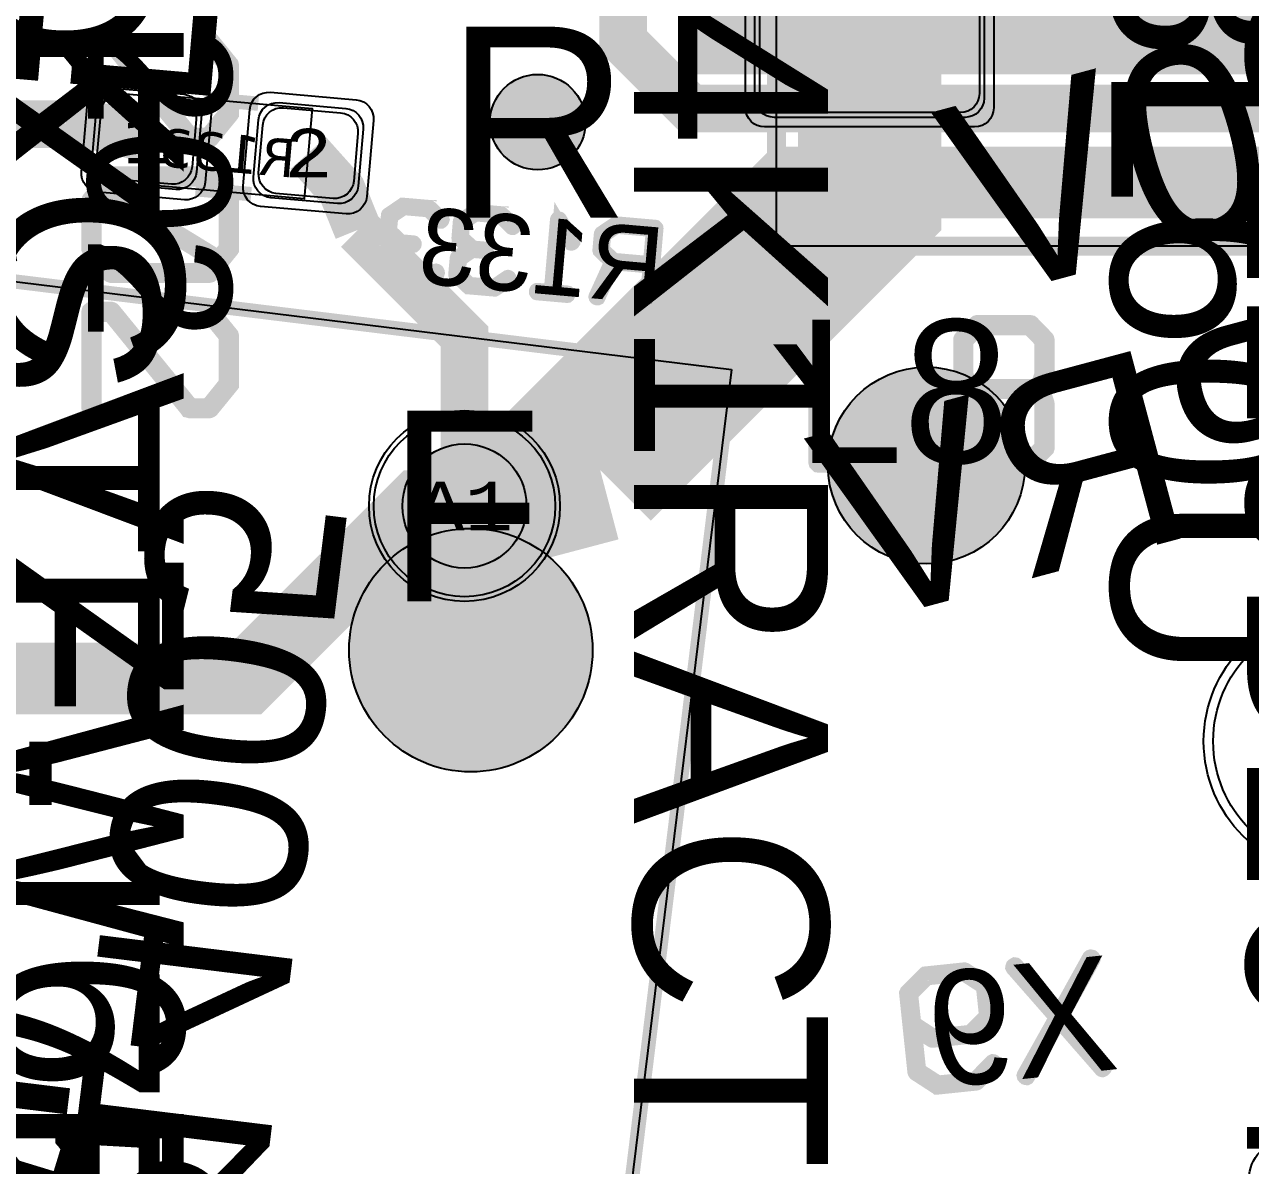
# Model space of a CAD drawing. Extents: x -98 to 119, y -207 to 98.
# Drawn here: x -8.38 to 4.46, y -69.68 to -57.73 of the extents above; entities that cross this region are included whole.
import ezdxf
from ezdxf.enums import TextEntityAlignment as Align

# ---------------------------------------------------------------- set-up
doc = ezdxf.new("R2010")
doc.units = 0
doc.header["$MEASUREMENT"] = 0
for name, color, linetype in [('ASSEMBLY_OUTLINES_BTM', 191, 'CONTINUOUS'), ('ASSEMBLY_OUTLINES_TOP', 102, 'CONTINUOUS'), ('ASSEMBLY_PART_NUMBERS_BTM', 191, 'CONTINUOUS'), ('ASSEMBLY_PART_NUMBERS_TOP', 102, 'CONTINUOUS'), ('ASSEMBLY_REF_DES_BTM', 191, 'CONTINUOUS'), ('BOARD_OUTLINE', 10, 'CONTINUOUS'), ('DRILL_DRAWING', 21, 'CONTINUOUS'), ('GENERATED_SILKSCREEN_BTM', 255, 'CONTINUOUS'), ('GENERATED_SILKSCREEN_TOP', 140, 'CONTINUOUS'), ('MANUFACTURING_OUTLINES', 10, 'CONTINUOUS'), ('MOUNTING_HOLES_LAYER_BOT17', 42, 'CONTINUOUS'), ('MOUNTING_HOLES_LAYER_TOP', 42, 'CONTINUOUS'), ('PART_HOLES_LAYER_BOTTOM', 30, 'CONTINUOUS'), ('PART_HOLES_LAYER_TOP', 30, 'CONTINUOUS'), ('PART_PADS_LAYER_BOTTOM', 230, 'CONTINUOUS'), ('PART_PADS_LAYER_TOP', 150, 'CONTINUOUS'), ('PART_PADS_SMD_BTM', 230, 'CONTINUOUS'), ('PART_PADS_SMD_TOP', 150, 'CONTINUOUS'), ('PIN_NUMBERS_BTM', 8, 'CONTINUOUS'), ('PIN_NUMBERS_TOP', 8, 'CONTINUOUS'), ('PLACEMENT_OUTLINES_BTM', 222, 'CONTINUOUS'), ('PLACEMENT_OUTLINES_TOP', 130, 'CONTINUOUS'), ('PLANE_DATA_LAYER_BOTTOM', 230, 'CONTINUOUS'), ('PLANE_SHAPES_LAYER_BOTTOM', 230, 'CONTINUOUS'), ('PLANE_SHAPES_LAYER_TOP', 150, 'CONTINUOUS'), ('ROUTE_BORDER', 151, 'CONTINUOUS'), ('SILKSCREEN_OUTLINES_BTM', 211, 'CONTINUOUS'), ('SILKSCREEN_OUTLINES_TOP', 150, 'CONTINUOUS'), ('SILKSCREEN_REF_DES_BTM', 211, 'CONTINUOUS'), ('SILKSCREEN_REF_DES_TOP', 150, 'CONTINUOUS'), ('SOLDERMASK_PADS_BTM', 12, 'CONTINUOUS'), ('SOLDERMASK_PADS_TOP', 180, 'CONTINUOUS'), ('SOLDERPASTE_PADS_BTM', 12, 'CONTINUOUS'), ('SOLDERPASTE_PADS_TOP', 180, 'CONTINUOUS'), ('TRACES_LAYER_BOTTOM', 230, 'CONTINUOUS'), ('TRACES_LAYER_TOP', 150, 'CONTINUOUS')]:
    doc.layers.add(name, color=color, linetype=linetype)
doc.styles.add('COURIER_NEW', font='COUR.TTF')
doc.styles.add('VERDANA', font='verdana.TTF')
doc.styles.add('VERIBEST_GERBER_0', font='txt')

msp = doc.modelspace()

# ---------------------------------------------------------------- hatches: boundary and pattern name
at = {"layer": 'ASSEMBLY_OUTLINES_BTM'}
h = msp.add_hatch(color=256, dxfattribs=at)
edge = h.paths.add_edge_path()
edge.add_arc((-3.700622, -64.279494), 1.274755, 0, 360)
at = {"layer": 'GENERATED_SILKSCREEN_BTM'}
h = msp.add_hatch(color=256, dxfattribs=at)
edge = h.paths.add_edge_path()
edge.add_arc((1.070509, -62.346541), 1.030776, 0, 360)
at = {"layer": 'MOUNTING_HOLES_LAYER_BOT17'}
h = msp.add_hatch(color=256, dxfattribs=at)
edge = h.paths.add_edge_path()
edge.add_arc((-3, -58.75), 0.5, 0, 360)
at = {"layer": 'MOUNTING_HOLES_LAYER_TOP'}
h = msp.add_hatch(color=256, dxfattribs=at)
edge = h.paths.add_edge_path()
edge.add_arc((-3, -58.75), 0.5, 0, 360)
at = {"layer": 'PART_HOLES_LAYER_BOTTOM'}
h = msp.add_hatch(color=256, dxfattribs=at)
edge = h.paths.add_edge_path()
edge.add_arc((-3.767173, -62.770133), 0.65, 0, 360)
at = {"layer": 'PART_HOLES_LAYER_TOP'}
h = msp.add_hatch(color=256, dxfattribs=at)
edge = h.paths.add_edge_path()
edge.add_arc((-3.767173, -62.770133), 0.65, 0, 360)
at = {"layer": 'PLANE_DATA_LAYER_BOTTOM'}
h = msp.add_hatch(color=256, dxfattribs=at)
h.paths.add_polyline_path([(-96.5, 0, -1), (96.5, 0, -1)], flags=0)
h.paths.add_polyline_path([(92.251979, -7.43598, 0.726988162), (92.479659, -3.637852, -0.308609791), (92.431259, -3.566904, -0.009635255), (92.431316, -3.563968, 0.009635011), (92.5, -0.000006), (92.5, 0.000001, 0.053325255), (90.407665, 19.562826, -0.053326925), (90.405941, 19.578942), (90.405941, 19.578943, -0.238217909), (90.436919, 19.640273, 0.661755037), (89.584154, 23.221888, -0.295297583), (89.523137, 23.277841, 0.022401018), (87.08146, 31.194059, -0.086206302), (87.076996, 31.219756), (87.076996, 31.219757, -0.210183909), (87.101696, 31.275919, 0.679382507), (85.774921, 34.749845, -0.301864993), (85.705267, 34.797373, 0.047915829), (77.514669, 50.475005, -0.145307444), (77.502324, 50.516585, -0.123988701), (77.511414, 50.552678, 0.606608991), (75.516892, 53.486368, -0.274238992), (75.44586, 53.517962, 0.021523084), (70.565432, 59.806101, -0.177595235), (70.547363, 59.855368), (70.547363, 59.855369, -0.111833303), (70.5548, 59.888203, 0.661755452), (68.116894, 62.64715, -0.295297373), (68.036725, 62.667806, 0.05833458), (51.722715, 76.687749, -0.249337829), (51.689123, 76.750923), (51.689123, 76.750924, -0.060759886), (51.691357, 76.76924, 0.714966399), (48.509213, 78.818582, -0.314871124), (48.42205, 78.81342, 0.022806677), (41.042088, 82.896302, -0.285136953), (40.999698, 82.964591), (40.999698, 82.964596, -0.004247023), (40.999709, 82.965891, 0.647046608), (37.697353, 84.5176, -0.289754858), (37.616734, 84.505806, 0.052943541), (19.031563, 90.52099, -0.30833592), (18.972104, 90.582877, 0.696982245), (15.284156, 91.27756, -0.308339612), (15.206255, 91.241547, 0.022370691), (6.993138, 92.235275, -0.315204372), (6.925536, 92.290658, 0.715888063), (3.14462, 92.496703, -0.315205261), (3.0714, 92.448994, 0.063468058), (-20.215283, 90.264015, -0.320142253), (-20.296827, 90.298428, 0.72963938), (-23.995319, 89.386755, -0.320144031), (-24.051528, 89.318386, 0.018663537), (-30.645576, 87.275991, -0.309865735), (-30.72878, 87.298418, 0.701170836), (-34.249879, 85.978007, -0.002752694), (-34.249874, 85.977168, -0.30685575), (-34.29782, 85.9064, 0.04916641), (-50.410548, 77.556603, -0.32354836), (-50.499711, 77.561018, 0.739212756), (-53.660594, 75.408706, -0.075169868), (-53.657188, 75.386179), (-53.657188, 75.386178, -0.242479425), (-53.68916, 75.324127, 0.019967737), (-59.527063, 70.80098, -0.298487087), (-59.610009, 70.791065, 0.556724412), (-62.5, 69), (-62.5, 68.999999, 0.082708518), (-62.392031, 68.351756, -0.298487573), (-62.412702, 68.270818, 0.067186589), (-78.279974, 49.27977, -0.277817809), (-78.350169, 49.24438, 0.436350868), (-80.5, 47.25), (-80.5, 47.249999, 0.141466326), (-80.192238, 46.184011, -0.141465884), (-80.180512, 46.143397), (-80.180512, 46.143396, -0.131190735), (-80.190652, 46.105416, 0.019294819), (-83.506407, 39.786053, -0.312206796), (-83.581614, 39.742899, 0.439123468), (-85.75, 37.75, 0.204829615), (-85.131688, 36.303992, -0.204830708), (-85.10813, 36.248899), (-85.10813, 36.248898, -0.100919006), (-85.114214, 36.219062, 0.048097759), (-90.466303, 19.289839, -0.314870423), (-90.530154, 19.230281, 0.714965653), (-91.24073, 15.512631, -0.269378312), (-91.202277, 15.446437), (-91.202277, 15.446436, -0.041929831), (-91.203345, 15.433723, 0.018841331), (-92.106444, 8.523669, -0.32827121), (-92.166453, 8.456161, 0.354028014), (-93.75, 6.5), (-93.75, 6.499999, 0.314708299), (-92.438077, 4.622088, -0.31470689), (-92.388093, 4.55054), (-92.388093, 4.550537, -0.012285748), (-92.388185, 4.546794, 0.012294179), (-92.5, 0.00001), (-92.5, -0.000004, 0.052933393), (-90.438132, -19.421494, -0.329408644), (-90.475468, -19.504015, 0.27173254), (-91.5, -21.25, 0.401597711), (-89.586502, -23.248128, -0.329404507), (-89.516056, -23.305059, 0.021307354), (-87.207653, -30.839509, -0.322177334), (-87.232533, -30.924924, 0.230665932), (-88, -32.499999), (-88, -32.5, 0.431495031), (-85.882787, -34.496562, -0.3221788), (-85.807634, -34.544174, 0.048016175), (-77.643233, -50.277018, -0.303878783), (-77.644537, -50.3618, 0.152518996), (-78, -51.499999), (-78, -51.5, 0.481982915), (-75.552374, -53.449264, -0.303883418), (-75.473145, -53.479475, 0.021991255), (-70.483925, -59.90214, -0.318621499), (-70.47622, -59.989968, 0.725399056), (-67.952631, -62.834176, -0.318624212), (-67.866344, -62.852281, 0.062392529), (-50.265124, -77.650932, -0.254356234), (-50.230332, -77.714899), (-50.230332, -77.7149, -0.034453173), (-50.231054, -77.725364, 0.034451935), (-50.25, -78), (-50.25, -78.000001, 0.603308224), (-47.119729, -79.649997, -0.291362646), (-47.037917, -79.64725, 0.02294124), (-39.54278, -83.621879, -0.290012797), (-39.499155, -83.690765), (-39.499155, -83.690766, -0.007130353), (-39.499186, -83.692939, 0.007132964), (-39.5, -83.749994), (-39.5, -83.75, 0.658082965), (-36.126004, -85.203319, -0.297762979), (-36.043963, -85.188513, 0.049016344), (-18.771876, -90.575199, -0.301861306), (-18.712566, -90.635139, 0.679381768), (-15.056336, -91.31372, -0.301864385), (-14.979467, -91.279054, 0.021749122), (-6.993138, -92.235275, -0.315204372), (-6.925536, -92.290658, 0.715888063), (-3.14462, -92.496703, -0.315205261), (-3.0714, -92.448994, 0.06250827), (19.869968, -90.340657, -0.345566403), (19.954737, -90.381493, 0.794356815), (23.75, -89.500001), (23.75, -89.499973, 0.005086864), (23.749586, -89.459281, -0.345588489), (23.806159, -89.384097, 0.021469451), (31.383958, -87.013201, -0.314446926), (31.468175, -87.035889, 0.700130836), (35, -85.75), (35, -85.749988, 0.009099261), (34.998675, -85.677212, -0.009057228), (34.998625, -85.674452), (34.998625, -85.674439, -0.304472205), (35.045955, -85.60392, 0.047985464), (50.721249, -77.353765, -0.31444166), (50.808431, -77.356288, 0.616218308), (54, -75.75), (54, -75.749999, 0.067758174), (53.927211, -75.215343, -0.067753523), (53.924438, -75.194974), (53.924438, -75.194973, -0.241537288), (53.95619, -75.13308, 0.022365821), (60.452055, -70.01285, -0.313111549), (60.538488, -70.003709, 0.710095351), (63.344013, -67.475653, -0.099717589), (63.33807, -67.446151), (63.33807, -67.44615, -0.206928064), (63.362073, -67.390635, 0.058205552), (77.187807, -50.973449, -0.317486674), (77.269693, -50.94147, 0.722224143), (79.294241, -47.729048, -0.173873661), (79.276877, -47.680625, -0.136094565), (79.287761, -47.641379, 0.020523482), (82.926938, -40.980152, -0.353003204), (83.013777, -40.939997, 0.48811211), (85.5, -39), (85.5, -38.999999, 0.240073604), (84.675602, -37.381988, -0.240072951), (84.644192, -37.320342), (84.644192, -37.320341, -0.104105615), (84.650658, -37.289623, 0.050546739), (90.411157, -19.546683, -0.32146983), (90.476988, -19.487077, 0.38127918), (92.25, -17.5, 0.275143701), (91.203224, -15.741772, -0.275142487), (91.163342, -15.674784), (91.163342, -15.674783, -0.042554947), (91.164442, -15.661882, 0.022235783), (92.195155, -7.50356, -0.319196338)], flags=0)
h = msp.add_hatch(color=256, dxfattribs=at)
h.paths.add_polyline_path([(26.75, -34.9238, -0.414213562), (26.6738, -35), (26.000008, -35, 0.414213562), (26, -35.000008), (26, -36.9238, -0.414213562), (25.9238, -37), (23.3262, -37, -0.414213562), (23.25, -36.9238), (23.25, -35.000008, 0.414213562), (23.249992, -35), (21.000008, -35, 0.414213562), (21, -35.000008), (21, -35.203331, -0.516614973), (20.898632, -35.275255, 0.084352816), (20.75, -35.25), (19.85, -35.25, 0.414213562), (19.4, -35.7), (19.4, -36.8, 0.414213562), (19.85, -37.25), (20.75, -37.25, 0.084352816), (20.898632, -37.224745, -0.516614973), (21, -37.296669), (21, -37.453331, -0.516614973), (20.898632, -37.525255, 0.084352816), (20.75, -37.5), (20.05, -37.5, 0.414213562), (19.6, -37.95), (19.6, -38.55, 0.414213562), (20.05, -39), (20.75, -39, 0.084352816), (20.898632, -38.974745, -0.516614973), (21, -39.046669), (21, -39.6738, -0.414213562), (20.9238, -39.75), (18.500008, -39.75, 0.414213562), (18.5, -39.750008), (18.5, -42.499992, 0.414213562), (18.500008, -42.5), (26.1238, -42.5, -0.414213562), (26.2, -42.5762), (26.2, -42.9238, -0.414213562), (26.1238, -43), (18.500008, -43, 0.414213562), (18.5, -43.000008), (18.5, -46.249992, 0.414213562), (18.500008, -46.25), (20.9238, -46.25, -0.414213562), (21, -46.3262), (21, -46.4238, -0.414213562), (20.9238, -46.5), (20.1, -46.5, 0.414213562), (19.65, -46.95), (19.65, -48.050036, 0.003574581), (19.650046, -48.05647, -0.003582819), (19.650054, -48.057562, -0.699904941), (19.515521, -48.10659, 2.744005245), (19.515521, -49.39341, -0.699904941), (19.650054, -49.442438, -0.003582819), (19.650046, -49.44353, 0.003574581), (19.65, -49.449964), (19.65, -50.55, 0.414213562), (20.1, -51), (20.9238, -51, -0.414213562), (21, -51.0762), (21, -51.6738, -0.414213562), (20.9238, -51.75), (18.500008, -51.75, 0.414213562), (18.5, -51.750008), (18.499998, -54.46844), (18.499998, -54.468441, -0.198909956), (18.47768, -54.522322), (14.772322, -58.22768, -0.198913366), (14.71844, -58.249998), (11.62899, -58.249998, -0.18138713), (11.578874, -58.231199, 0.181388603), (11.250028, -58.107843), (-1.160995, -58.107843, -0.198913366), (-1.214877, -58.085525), (-1.477682, -57.82272, -0.198909956), (-1.5, -57.768839), (-1.5, -57.768838), (-1.499998, -50.03156), (-1.499998, -50.031559, -0.198909956), (-1.47768, -49.977678), (1.999998, -46.500002), (2, -46.499996), (2, -32.0762, -0.414213562), (2.0762, -32), (19.499992, -32, 0.414213562), (19.5, -31.999992), (19.5, -29.8262, -0.414213562), (19.5762, -29.75), (26.6738, -29.75, -0.414213562), (26.75, -29.8262)], flags=0)
h.paths.add_polyline_path([(16.499992, -45.75, 0.414213562), (16.5, -45.749992), (16.5, -42.750008, 0.414213562), (16.499992, -42.75), (13.750008, -42.75, 0.414213562), (13.75, -42.750008), (13.75, -45.749992, 0.414213562), (13.750008, -45.75)], flags=0)
h.paths.add_polyline_path([(13.61, -54.41, -1), (16.71, -54.41, -1)], flags=0)
h.paths.add_polyline_path([(16.999992, -35.75, 0.414213562), (17, -35.749992), (17, -32.500008, 0.414213562), (16.999992, -32.5), (13.250008, -32.5, 0.414213562), (13.25, -32.500008), (13.25, -35.749992, 0.414213562), (13.250008, -35.75)], flags=0)
at = {"layer": 'PLANE_SHAPES_LAYER_BOTTOM'}
h = msp.add_hatch(color=256, dxfattribs=at)
h.paths.add_polyline_path([(-96.5, 0, -1), (96.5, 0, -1)], flags=0)
h.paths.add_polyline_path([(-92.5, 0, -1), (92.5, 0, -1)], flags=0)
h = msp.add_hatch(color=256, dxfattribs=at)
h.paths.add_polyline_path([(18.5, -54.5), (14.75, -58.25), (-1.5, -58.25), (-1.5, -50), (2, -46.5), (2, -32), (18.5, -32)])
h.paths.add_polyline_path([(13.75, -45.75), (13.75, -42.75), (16.5, -42.75), (16.5, -45.75)], flags=16)
h.paths.add_polyline_path([(13.25, -35.75), (13.25, -32.5), (17, -32.5), (17, -35.75)], flags=16)
at = {"layer": 'PLANE_SHAPES_LAYER_TOP'}
h = msp.add_hatch(color=256, dxfattribs=at)
h.paths.add_polyline_path([(-96.31345, 0, -1), (96.81345, 0, -1)], flags=0)
h.paths.add_polyline_path([(-92.25, 0, -1), (92.75, 0, -1)], flags=0)
at = {"layer": 'SILKSCREEN_OUTLINES_BTM'}
h = msp.add_hatch(color=256, dxfattribs=at)
edge = h.paths.add_edge_path()
edge.add_arc((1.070509, -62.346541), 1.030776, 0, 360)

# ---------------------------------------------------------------- linework, layer by layer
at = {"layer": 'ASSEMBLY_OUTLINES_BTM'}
msp.add_lwpolyline([(-7.055802, -58.457706), (-5.362271, -58.605871), (-5.445069, -59.552256), (-7.1386, -59.404091)], close=True, dxfattribs=at)
at = {"layer": 'ASSEMBLY_OUTLINES_BTM', "const_width": 0.1}
msp.add_lwpolyline([(-0.972063, -61.340112), (-4.506274, -90.123951), (-17.111611, -88.57621), (-13.5774, -59.792371)], close=True, dxfattribs=at)
at = {"layer": 'ASSEMBLY_OUTLINES_BTM'}
msp.add_circle((-3.700622, -64.279494), 1.274755, dxfattribs=at)
at = {"layer": 'ASSEMBLY_OUTLINES_TOP', "const_width": 0.2}
msp.add_lwpolyline([(-0.5, -60.049998), (-0.5, -53.349998), (7, -53.349998), (7, -60.049998)], close=True, dxfattribs=at)
at = {"layer": 'BOARD_OUTLINE', "const_width": 0.1}
msp.add_lwpolyline([(-97.5, 0, -1), (97.5, 0, -1)], format="xyb", close=True, dxfattribs=at)
at = {"layer": 'GENERATED_SILKSCREEN_BTM', "const_width": 0.15}
for points in [[(-5.926273, -58.556522, 0.000010947), (-5.926281, -58.556531), (-6.491793, -58.507055, 0.000011097), (-6.4918, -58.507045), (-5.926273, -58.556522)], [(-6.000849, -59.503636), (-6.582821, -59.45272, 0.000011571), (-6.582812, -59.452711), (-6.000857, -59.503626, 0.000011642), (-6.000849, -59.503636)]]:
    msp.add_lwpolyline(points, format="xyb", dxfattribs=at)
for points in [[(-4.197139, -60.43396), (-4.053939, -60.33636), (-4.049139, -60.33316), (-4.047539, -60.32756), (-4.048339, -60.32196), (-4.050739, -60.31636), (-4.053939, -60.31156), (-4.058739, -60.30836), (-4.064339, -60.30676), (-4.070739, -60.30836), (-4.209939, -60.40276), (-4.466739, -60.38036), (-4.581939, -60.26916), (-4.569139, -60.12116), (-4.437139, -60.03076), (-4.305139, -60.04276), (-4.299539, -60.04196), (-4.294739, -60.03796), (-4.291539, -60.03316), (-4.290739, -60.02756), (-4.290739, -60.02196), (-4.293139, -60.01636), (-4.297139, -60.01236), (-4.302739, -60.01076), (-4.434739, -59.99876), (-4.549139, -59.88676), (-4.535539, -59.73876), (-4.402739, -59.64916), (-4.145939, -59.67156), (-4.025139, -59.78916), (-4.019539, -59.79156), (-4.013939, -59.79156), (-4.008339, -59.78836), (-4.004339, -59.78436), (-4.001139, -59.77956), (-3.999539, -59.77396), (-3.998739, -59.77156), (-3.999539, -59.76916), (-4.001139, -59.76676), (-4.003539, -59.76436), (-4.128339, -59.64356), (-4.130739, -59.64196), (-4.133139, -59.64116), (-4.133939, -59.64116), (-4.133939, -59.64036), (-4.137139, -59.63956), (-4.405939, -59.61636), (-4.409139, -59.61636), (-4.409939, -59.61636), (-4.410739, -59.61716), (-4.413139, -59.61796), (-4.416339, -59.61796), (-4.560339, -59.71556), (-4.563539, -59.71876), (-4.564339, -59.72276), (-4.565939, -59.72516), (-4.567539, -59.72756), (-4.581139, -59.89156), (-4.581139, -59.89476), (-4.579539, -59.90036), (-4.579539, -59.90356), (-4.577139, -59.90596), (-4.468339, -60.01236), (-4.593939, -60.09716), (-4.594739, -60.09956), (-4.596339, -60.10036), (-4.597139, -60.10116), (-4.597939, -60.10276), (-4.599539, -60.10836), (-4.600339, -60.11076), (-4.614739, -60.27476), (-4.614739, -60.27876), (-4.613139, -60.28196), (-4.612339, -60.28516), (-4.609939, -60.28756), (-4.485139, -60.40836), (-4.481939, -60.41076), (-4.481139, -60.41156), (-4.479539, -60.41156), (-4.477939, -60.41236), (-4.477139, -60.41236), (-4.475539, -60.41316), (-4.206739, -60.43636), (-4.203539, -60.43556), (-4.200339, -60.43556), (-4.197139, -60.43396)], [(-3.444339, -60.49956), (-3.301139, -60.40196), (-3.296339, -60.39876), (-3.294739, -60.39316), (-3.295539, -60.38756), (-3.297939, -60.38196), (-3.301139, -60.37716), (-3.305939, -60.37396), (-3.311539, -60.37236), (-3.317939, -60.37396), (-3.457139, -60.46836), (-3.713939, -60.44596), (-3.829139, -60.33476), (-3.816339, -60.18676), (-3.684339, -60.09636), (-3.552339, -60.10836), (-3.546739, -60.10756), (-3.541939, -60.10356), (-3.538739, -60.09876), (-3.537939, -60.09316), (-3.537939, -60.08756), (-3.540339, -60.08196), (-3.544339, -60.07796), (-3.549939, -60.07636), (-3.681939, -60.06436), (-3.796339, -59.95236), (-3.782739, -59.80436), (-3.649939, -59.71476), (-3.393139, -59.73716), (-3.272339, -59.85476), (-3.266739, -59.85716), (-3.261139, -59.85716), (-3.255539, -59.85396), (-3.251539, -59.84996), (-3.248339, -59.84516), (-3.246739, -59.83956), (-3.245939, -59.83716), (-3.246739, -59.83476), (-3.248339, -59.83236), (-3.250739, -59.82996), (-3.375539, -59.70916), (-3.377939, -59.70756), (-3.380339, -59.70676), (-3.381139, -59.70676), (-3.381139, -59.70596), (-3.384339, -59.70516), (-3.653139, -59.68196), (-3.656339, -59.68196), (-3.657139, -59.68196), (-3.657939, -59.68276), (-3.660339, -59.68356), (-3.663539, -59.68356), (-3.807539, -59.78116), (-3.810739, -59.78436), (-3.811539, -59.78836), (-3.813139, -59.79076), (-3.814739, -59.79316), (-3.828339, -59.95716), (-3.828339, -59.96036), (-3.826739, -59.96596), (-3.826739, -59.96916), (-3.824339, -59.97156), (-3.715539, -60.07796), (-3.841139, -60.16276), (-3.841939, -60.16516), (-3.843539, -60.16596), (-3.844339, -60.16676), (-3.845139, -60.16836), (-3.846739, -60.17396), (-3.847539, -60.17636), (-3.861939, -60.34036), (-3.861939, -60.34436), (-3.860339, -60.34756), (-3.859539, -60.35076), (-3.857139, -60.35316), (-3.732339, -60.47396), (-3.729139, -60.47636), (-3.728339, -60.47716), (-3.726739, -60.47716), (-3.725139, -60.47796), (-3.724339, -60.47796), (-3.722739, -60.47876), (-3.453939, -60.50196), (-3.450739, -60.50116), (-3.447539, -60.50116), (-3.444339, -60.49956)], [(-2.691539, -60.53556), (-2.685939, -60.53716), (-2.681939, -60.54116), (-2.680339, -60.54676), (-2.680339, -60.55316), (-2.681939, -60.55876), (-2.684339, -60.56436), (-2.688339, -60.56756), (-2.693939, -60.56836), (-3.005139, -60.54116), (-3.010739, -60.53956), (-3.014739, -60.53476), (-3.017139, -60.52996), (-3.017139, -60.52436), (-3.016339, -60.51796), (-3.013139, -60.51236), (-3.008339, -60.50916), (-3.001939, -60.50836), (-2.861939, -60.52036), (-2.797139, -59.77236), (-2.795539, -59.76676), (-2.793139, -59.76356), (-2.788339, -59.76116), (-2.783539, -59.76116), (-2.778739, -59.76036), (-2.774739, -59.76116), (-2.771539, -59.76276), (-2.768339, -59.76596), (-2.633139, -59.99796), (-2.630739, -60.00356), (-2.630739, -60.00916), (-2.633939, -60.01396), (-2.637939, -60.01716), (-2.643539, -60.02036), (-2.649139, -60.02116), (-2.654739, -60.01956), (-2.658739, -60.01476), (-2.770739, -59.82516), (-2.831539, -60.52276), (-2.691539, -60.53556)], [(-2.348339, -60.10116), (-2.349939, -60.09956), (-2.350739, -60.09556), (-2.352339, -60.09076), (-2.352339, -60.08676), (-2.337939, -59.92356), (-2.337139, -59.91956), (-2.335539, -59.91636), (-2.334739, -59.91476), (-2.333939, -59.91396), (-2.332339, -59.91316), (-2.331539, -59.91156), (-2.185939, -59.81396), (-2.181939, -59.81236), (-2.179539, -59.81236), (-2.175539, -59.81156), (-1.773939, -59.84676), (-1.767539, -59.84836), (-1.762739, -59.85316), (-1.758739, -59.85796), (-1.757939, -59.86356), (-1.825139, -60.62916), (-1.826739, -60.63476), (-1.831539, -60.63876), (-1.836339, -60.64116), (-1.841939, -60.64116), (-1.848339, -60.63956), (-1.853939, -60.63636), (-1.857139, -60.63236), (-1.857939, -60.62596), (-1.825939, -60.25956), (-2.200339, -60.22676), (-2.364339, -60.58596), (-2.367539, -60.59156), (-2.373139, -60.59396), (-2.379539, -60.59396), (-2.384339, -60.59236), (-2.389139, -60.58916), (-2.392339, -60.58516), (-2.393939, -60.57956), (-2.392339, -60.57316), (-2.229139, -60.21396), (-2.348339, -60.10116)], [(-1.792339, -59.87796), (-2.173939, -59.84436), (-2.306739, -59.93396), (-2.319539, -60.08196), (-2.204339, -60.19396), (-1.823539, -60.22756), (-1.792339, -59.87796)], [(2.134054, -68.750279), (2.460454, -68.167079), (2.899654, -68.669879), (2.903254, -68.673479), (2.906854, -68.675879), (2.911654, -68.677079), (2.915254, -68.677079), (2.923654, -68.673479), (2.929654, -68.668679), (2.935654, -68.662679), (2.939254, -68.654279), (2.939254, -68.645879), (2.935654, -68.637479), (2.486854, -68.121479), (2.818054, -67.522679), (2.820454, -67.515479), (2.819254, -67.507079), (2.814454, -67.498679), (2.807254, -67.492679), (2.798854, -67.490279), (2.790454, -67.489079), (2.783254, -67.491479), (2.776054, -67.497479), (2.452054, -68.081879), (2.010454, -67.577879), (2.008054, -67.575479), (2.004454, -67.573079), (1.996054, -67.571879), (1.988854, -67.575479), (1.981654, -67.580279), (1.975654, -67.586279), (1.972054, -67.595879), (1.970854, -67.604279), (1.974454, -67.611479), (2.426854, -68.127479), (2.092054, -68.726279), (2.089654, -68.734679), (2.092054, -68.744279), (2.098054, -68.751479), (2.105254, -68.757479), (2.113654, -68.759879), (2.122054, -68.761079), (2.129254, -68.757479), (2.134054, -68.750279)], [(1.604854, -68.811479), (1.788454, -68.626679), (1.792054, -68.623079), (1.794454, -68.619479), (1.795654, -68.615879), (1.794454, -68.612279), (1.792054, -68.603879), (1.787254, -68.596679), (1.781254, -68.590679), (1.772854, -68.587079), (1.764454, -68.585879), (1.757254, -68.589479), (1.579654, -68.769479), (1.194454, -68.809079), (0.992854, -68.679479), (0.947254, -68.251079), (1.122454, -68.365079), (1.128454, -68.367479), (1.129654, -68.367479), (1.133254, -68.368679), (1.139254, -68.368679), (1.540054, -68.326679), (1.546054, -68.325479), (1.552054, -68.321879), (1.553254, -68.319479), (1.736854, -68.137079), (1.740454, -68.134679), (1.741654, -68.133479), (1.744054, -68.129879), (1.745254, -68.120279), (1.746454, -68.115479), (1.711654, -67.787879), (1.710454, -67.781879), (1.706854, -67.778279), (1.704454, -67.774679), (1.702054, -67.773479), (1.698454, -67.769879), (1.480054, -67.628279), (1.476454, -67.627079), (1.472854, -67.625879), (1.471654, -67.625879), (1.471654, -67.624679), (1.466854, -67.624679), (1.064854, -67.666679), (1.060054, -67.669079), (1.058854, -67.669079), (1.057654, -67.670279), (1.054054, -67.671479), (1.049254, -67.672679), (0.865654, -67.857479), (0.863254, -67.863479), (0.862054, -67.868279), (0.859654, -67.873079), (0.859654, -67.877879), (0.946054, -68.696279), (0.947254, -68.699879), (0.950854, -68.707079), (0.952054, -68.709479), (0.955654, -68.714279), (1.174054, -68.855879), (1.180054, -68.858279), (1.181254, -68.859479), (1.183654, -68.859479), (1.186054, -68.859479), (1.187254, -68.859479), (1.189654, -68.859479), (1.591654, -68.817479), (1.596454, -68.815079), (1.601254, -68.813879), (1.604854, -68.811479)], [(1.663654, -67.804679), (1.696054, -68.108279), (1.526854, -68.279879), (1.142854, -68.319479), (0.941254, -68.187479), (0.908854, -67.883879), (1.079254, -67.714679), (1.464454, -67.675079), (1.663654, -67.804679)]]:
    msp.add_lwpolyline(points, dxfattribs=at)
msp.add_lwpolyline([(-0.972063, -61.340112), (-4.506274, -90.123951), (-17.111611, -88.57621), (-13.5774, -59.792371)], close=True, dxfattribs=at)
at = {"layer": 'GENERATED_SILKSCREEN_BTM'}
msp.add_circle((1.070509, -62.346541), 1.030776, dxfattribs=at)
at = {"layer": 'GENERATED_SILKSCREEN_TOP', "const_width": 0.15}
for points in [[(-6.21, -58.6785), (-6.4155, -58.9305), (-6.423, -58.935), (-6.429, -58.9365), (-6.4335, -58.9395), (-6.4395, -58.941), (-6.645, -58.941), (-6.6495, -58.9395), (-6.66, -58.9365), (-6.6675, -58.935), (-6.6705, -58.9305), (-7.482, -57.9315), (-7.6425, -57.9315), (-7.6425, -58.911), (-7.6455, -58.9215), (-7.6515, -58.9305), (-7.662, -58.935), (-7.674, -58.9365), (-7.6845, -58.935), (-7.695, -58.9305), (-7.701, -58.9215), (-7.704, -58.911), (-7.704, -57.9), (-7.701, -57.888), (-7.6935, -57.8805), (-7.6845, -57.873), (-7.674, -57.87), (-7.4685, -57.87), (-7.464, -57.8715), (-7.4535, -57.8745), (-7.449, -57.8775), (-7.446, -57.8805), (-7.443, -57.8835), (-6.63, -58.881), (-6.4545, -58.881), (-6.2655, -58.647), (-6.2655, -58.1625), (-6.465, -57.918), (-6.468, -57.9075), (-6.4665, -57.8985), (-6.462, -57.888), (-6.453, -57.882), (-6.4425, -57.876), (-6.432, -57.8745), (-6.423, -57.876), (-6.4155, -57.8835), (-6.21, -58.1355), (-6.2085, -58.1415), (-6.207, -58.146), (-6.2055, -58.1475), (-6.204, -58.1535), (-6.204, -58.659), (-6.2055, -58.665), (-6.2055, -58.6665), (-6.207, -58.668), (-6.2085, -58.6725), (-6.21, -58.6785)], [(-6.4155, -59.301), (-6.21, -59.553), (-6.2085, -59.559), (-6.207, -59.5635), (-6.2055, -59.565), (-6.204, -59.571), (-6.204, -60.0765), (-6.2055, -60.0825), (-6.2055, -60.084), (-6.207, -60.0855), (-6.2085, -60.09), (-6.21, -60.096), (-6.4155, -60.348), (-6.4215, -60.3525), (-6.429, -60.354), (-6.4335, -60.357), (-6.4395, -60.3585), (-7.4685, -60.3585), (-7.473, -60.357), (-7.4835, -60.354), (-7.4865, -60.3525), (-7.4925, -60.348), (-7.698, -60.096), (-7.6995, -60.09), (-7.701, -60.087), (-7.7025, -60.084), (-7.704, -60.081), (-7.704, -60.0765), (-7.704, -59.571), (-7.7025, -59.565), (-7.701, -59.559), (-7.698, -59.553), (-7.4925, -59.301), (-7.4895, -59.298), (-7.488, -59.295), (-7.4835, -59.292), (-7.473, -59.289), (-7.4685, -59.2875), (-6.4395, -59.2875), (-6.4335, -59.289), (-6.429, -59.292), (-6.423, -59.295), (-6.4155, -59.301)], [(-6.4545, -59.349), (-7.4535, -59.349), (-7.5285, -59.4375), (-6.345, -60.1635), (-6.2655, -60.0645), (-6.2655, -59.58), (-6.4545, -59.349)], [(-7.5675, -59.4855), (-7.6425, -59.58), (-7.6425, -60.0645), (-7.4535, -60.2985), (-6.4545, -60.2985), (-6.384, -60.21), (-7.5675, -59.4855)], [(-6.21, -61.5135), (-6.4155, -61.7655), (-6.423, -61.77), (-6.429, -61.7715), (-6.4335, -61.7745), (-6.4395, -61.776), (-6.645, -61.776), (-6.6495, -61.7745), (-6.66, -61.7715), (-6.6675, -61.77), (-6.6705, -61.7655), (-7.482, -60.7665), (-7.6425, -60.7665), (-7.6425, -61.746), (-7.6455, -61.7565), (-7.6515, -61.7655), (-7.662, -61.77), (-7.674, -61.7715), (-7.6845, -61.77), (-7.695, -61.7655), (-7.701, -61.7565), (-7.704, -61.746), (-7.704, -60.735), (-7.701, -60.723), (-7.6935, -60.7155), (-7.6845, -60.708), (-7.674, -60.705), (-7.4685, -60.705), (-7.464, -60.7065), (-7.4535, -60.7095), (-7.449, -60.7125), (-7.446, -60.7155), (-7.443, -60.7185), (-6.63, -61.716), (-6.4545, -61.716), (-6.2655, -61.482), (-6.2655, -60.9975), (-6.465, -60.753), (-6.468, -60.7425), (-6.4665, -60.7335), (-6.462, -60.723), (-6.453, -60.717), (-6.4425, -60.711), (-6.432, -60.7095), (-6.423, -60.711), (-6.4155, -60.7185), (-6.21, -60.9705), (-6.2085, -60.9765), (-6.207, -60.981), (-6.2055, -60.9825), (-6.204, -60.9885), (-6.204, -61.494), (-6.2055, -61.5), (-6.2055, -61.5015), (-6.207, -61.503), (-6.2085, -61.5075), (-6.21, -61.5135)], [(-0.08975, -62.3155), (-0.08675, -62.3275), (-0.07925, -62.335), (-0.07025, -62.344), (-0.05975, -62.3455), (0.95275, -62.3455), (0.96325, -62.344), (0.97225, -62.3365), (0.97675, -62.326), (0.97825, -62.3155), (0.97675, -62.3035), (0.97225, -62.293), (0.96325, -62.287), (0.95275, -62.284), (-0.02675, -62.284), (-0.02675, -60.8755), (-0.02975, -60.865), (-0.03725, -60.856), (-0.04775, -60.8515), (-0.05975, -60.85), (-0.07025, -60.8515), (-0.07925, -60.856), (-0.08675, -60.865), (-0.08975, -60.8755), (-0.08975, -62.3155)], [(2.33575, -61.399), (2.28775, -61.543), (2.33575, -61.687), (2.33575, -61.6915), (2.33725, -61.6975), (2.33725, -62.161), (2.33725, -62.1655), (2.33575, -62.17), (2.33425, -62.176), (2.32825, -62.182), (2.17825, -62.3365), (2.17225, -62.3425), (2.16325, -62.344), (2.15725, -62.3455), (1.60675, -62.3455), (1.60225, -62.3455), (1.59775, -62.344), (1.59175, -62.3425), (1.58575, -62.3365), (1.43575, -62.182), (1.42975, -62.176), (1.42675, -62.17), (1.42675, -62.161), (1.42675, -61.6975), (1.42675, -61.6915), (1.42675, -61.6885), (1.42825, -61.687), (1.47625, -61.543), (1.42825, -61.399), (1.42675, -61.3975), (1.42675, -61.3885), (1.42675, -61.0285), (1.42675, -61.0225), (1.42975, -61.015), (1.43575, -61.0075), (1.58575, -60.853), (1.59175, -60.8485), (1.59775, -60.847), (1.60225, -60.8455), (1.60675, -60.8455), (2.15725, -60.8455), (2.16325, -60.847), (2.17225, -60.8485), (2.17825, -60.853), (2.32825, -61.0075), (2.33425, -61.0165), (2.33575, -61.0225), (2.33725, -61.0285), (2.33725, -61.3885), (2.33725, -61.3945), (2.33575, -61.3975), (2.33575, -61.399)], [(1.48675, -61.045), (1.48675, -61.3855), (1.52725, -61.5145), (2.23375, -61.5145), (2.27725, -61.3855), (2.27725, -61.045), (2.14375, -60.907), (1.62175, -60.907), (1.48675, -61.045)], [(1.48675, -61.7035), (1.48675, -62.1475), (1.62175, -62.284), (2.14375, -62.284), (2.27725, -62.1475), (2.27725, -61.7035), (2.23375, -61.5745), (1.52725, -61.5745), (1.48675, -61.7035)]]:
    msp.add_lwpolyline(points, dxfattribs=at)
msp.add_lwpolyline([(7.000005, -60.049998, -0.414213562), (7, -60.050003), (-0.5, -60.050003, -0.414213562), (-0.500005, -60.049998), (-0.500005, -58.774998), (-0.499995, -58.774998), (-0.499995, -60.049993), (6.999995, -60.049993), (6.999995, -58.774998), (7.000005, -58.774998), (7.000005, -60.049998)], format="xyb", dxfattribs=at)
at = {"layer": 'MANUFACTURING_OUTLINES'}
msp.add_circle((0, 0), 97.575405, dxfattribs=at)
at = {"layer": 'MOUNTING_HOLES_LAYER_BOT17'}
msp.add_circle((-3, -58.75), 0.5, dxfattribs=at)
at = {"layer": 'MOUNTING_HOLES_LAYER_TOP'}
msp.add_circle((-3, -58.75), 0.5, dxfattribs=at)
at = {"layer": 'PART_HOLES_LAYER_BOTTOM'}
msp.add_circle((-3.767173, -62.770133), 0.65, dxfattribs=at)
at = {"layer": 'PART_HOLES_LAYER_TOP'}
msp.add_circle((-3.767173, -62.770133), 0.65, dxfattribs=at)
at = {"layer": 'PART_PADS_LAYER_BOTTOM'}
for centre, radius in [((-3.767173, -62.770133), 0.95), ((5.374053, -65.234571), 1.3)]:
    msp.add_circle(centre, radius, dxfattribs=at)
at = {"layer": 'PART_PADS_LAYER_TOP'}
for centre, radius in [((-3.767173, -62.770133), 0.95), ((5.374053, -65.234571), 1.3)]:
    msp.add_circle(centre, radius, dxfattribs=at)
at = {"layer": 'PART_PADS_SMD_BTM'}
for points in [[(-7.618525, -58.579124, -0.414213562), (-7.401855, -58.397316), (-6.704519, -58.458325, -0.414213562), (-6.522711, -58.674995), (-6.575005, -59.272712, -0.414213562), (-6.791675, -59.45452), (-7.489011, -59.393511, -0.414213562), (-7.670819, -59.176841)], [(-5.924995, -58.727288, -0.414213562), (-5.708325, -58.54548), (-5.010989, -58.606489, -0.414213562), (-4.829181, -58.823159), (-4.881475, -59.420876, -0.414213562), (-5.098145, -59.602684), (-5.795481, -59.541675, -0.414213562), (-5.977289, -59.325005)]]:
    msp.add_lwpolyline(points, format="xyb", close=True, dxfattribs=at)
at = {"layer": 'PART_PADS_SMD_TOP'}
msp.add_lwpolyline([(1.475, -54.699998, -0.414213562), (1.675, -54.899998), (1.675, -58.499998, -0.414213562), (1.475, -58.699998), (-0.525, -58.699998, -0.414213562), (-0.725, -58.499998), (-0.725, -54.899998, -0.414213562), (-0.525, -54.699998)], format="xyb", close=True, dxfattribs=at)
at = {"layer": 'PLACEMENT_OUTLINES_BTM'}
for points in [[(-7.055802, -58.457706), (-5.362271, -58.605871), (-5.445069, -59.552256), (-7.1386, -59.404091)], [(-0.972063, -61.340112), (-4.506274, -90.123951), (-17.111611, -88.57621), (-13.5774, -59.792371)]]:
    msp.add_lwpolyline(points, close=True, dxfattribs=at)
at = {"layer": 'PLACEMENT_OUTLINES_TOP'}
msp.add_lwpolyline([(-0.5, -60.049998), (-0.5, -53.349998), (7, -53.349998), (7, -60.049998)], close=True, dxfattribs=at)
at = {"layer": 'ROUTE_BORDER'}
msp.add_circle((0, 0), 96.5, dxfattribs=at)
at = {"layer": 'SILKSCREEN_OUTLINES_BTM'}
for points in [[(-7.055802, -58.457706), (-5.362271, -58.605871), (-5.445069, -59.552256), (-7.1386, -59.404091)], [(-0.972063, -61.340112), (-4.506274, -90.123951), (-17.111611, -88.57621), (-13.5774, -59.792371)]]:
    msp.add_lwpolyline(points, close=True, dxfattribs=at)
msp.add_circle((1.070509, -62.346541), 1.030776, dxfattribs=at)
at = {"layer": 'SILKSCREEN_OUTLINES_TOP'}
msp.add_lwpolyline([(-0.5, -60.049998), (-0.5, -53.349998), (7, -53.349998), (7, -60.049998)], close=True, dxfattribs=at)
at = {"layer": 'SOLDERMASK_PADS_BTM'}
for points in [[(-7.709429, -58.470789, -0.414213562), (-7.492759, -58.288981), (-6.596184, -58.367421, -0.414213562), (-6.414376, -58.584091), (-6.484101, -59.381047, -0.414213562), (-6.700771, -59.562855), (-7.597346, -59.484415, -0.414213562), (-7.779154, -59.267745)], [(-6.015899, -58.618953, -0.414213562), (-5.799229, -58.437145), (-4.902654, -58.515585, -0.414213562), (-4.720846, -58.732255), (-4.790571, -59.529211, -0.414213562), (-5.007241, -59.711019), (-5.903816, -59.632579, -0.414213562), (-6.085624, -59.415909)], [(7.445818, -71.552623, -0.414212834), (7.089821, -71.992243), (5.100777, -72.2013, -0.414212834), (4.661157, -71.845303), (4.4521, -69.856259, -0.414212834), (4.808097, -69.416639), (6.797141, -69.207582, -0.414212834), (7.236761, -69.563579)]]:
    msp.add_lwpolyline(points, format="xyb", close=True, dxfattribs=at)
for centre, radius in [((-3.767173, -62.770133), 1), ((5.374053, -65.234571), 1.4)]:
    msp.add_circle(centre, radius, dxfattribs=at)
at = {"layer": 'SOLDERMASK_PADS_TOP'}
for points in [[(1.575, -54.599998, -0.414213562), (1.775, -54.799998), (1.775, -58.599998, -0.414213562), (1.575, -58.799998), (-0.625, -58.799998, -0.414213562), (-0.825, -58.599998), (-0.825, -54.799998, -0.414213562), (-0.625, -54.599998)], [(7.445818, -71.552623, -0.414212834), (7.089821, -71.992243), (5.100777, -72.2013, -0.414212834), (4.661157, -71.845303), (4.4521, -69.856259, -0.414212834), (4.808097, -69.416639), (6.797141, -69.207582, -0.414212834), (7.236761, -69.563579)]]:
    msp.add_lwpolyline(points, format="xyb", close=True, dxfattribs=at)
for centre, radius in [((-3.767173, -62.770133), 1), ((5.374053, -65.234571), 1.4)]:
    msp.add_circle(centre, radius, dxfattribs=at)
at = {"layer": 'SOLDERPASTE_PADS_BTM'}
for points in [[(-7.573073, -58.633291, -0.414212103), (-7.356403, -58.451484), (-6.758687, -58.503777, -0.414213562), (-6.576879, -58.720447), (-6.620457, -59.218545, -0.414212103), (-6.837127, -59.400352), (-7.434843, -59.348059, -0.414213562), (-7.616651, -59.131389)], [(-5.879543, -58.781455, -0.414212103), (-5.662873, -58.599648), (-5.065157, -58.651941, -0.414213562), (-4.883349, -58.868611), (-4.926927, -59.366709, -0.414212103), (-5.143597, -59.548516), (-5.741313, -59.496223, -0.414213562), (-5.923121, -59.279553)]]:
    msp.add_lwpolyline(points, format="xyb", close=True, dxfattribs=at)
at = {"layer": 'SOLDERPASTE_PADS_TOP'}
msp.add_lwpolyline([(1.425, -54.749998, -0.414213562), (1.625, -54.949998), (1.625, -58.449998, -0.414213562), (1.425, -58.649998), (-0.475, -58.649998, -0.414213562), (-0.675, -58.449998), (-0.675, -54.949998, -0.414213562), (-0.475, -54.749998)], format="xyb", close=True, dxfattribs=at)
at = {"layer": 'TRACES_LAYER_BOTTOM'}
for points, const_width in [([(14.9685, -61.320513), (12.443987, -58.796), (11.438185, -58.796), (11.250028, -58.607843), (-1.399665, -58.607843), (-2.106768, -57.90074), (-2.106768, -49.066073), (1.225071, -45.734234), (1.225071, -33.525071), (-0.4, -31.9)], 0.5), ([(-3.767173, -62.770132), (-4.245802, -62.770132), (-6.05283, -64.57716), (-10.834516, -64.57716), (-14.28107, -61.130606), (-14.28107, -56.776071), (-14.8114, -56.245741), (-21.23098, -56.245741), (-22.538219, -57.55298), (-24.089822, -57.55298)], 0.75), ([(-9.582392, -58.770806), (-7.945819, -58.770806)], 0.5), ([(-7.096765, -58.925918), (-7.512133, -58.808749), (-7.945819, -58.770806)], 0.5), ([(-5.403235, -59.074082), (-5.049033, -59.469965), (-4.883961, -59.878445)], 0.5), ([(-3.767173, -62.770132), (-0.379884, -59.382843), (10.929012, -59.382843), (14.830707, -63.284538), (18.361378, -63.284538), (21.368676, -60.27724)], 0.75), ([(-3.767173, -62.770132), (-3.767173, -60.995233), (-4.883961, -59.878445)], 0.5), ([(-3.767173, -62.770133), (-3.767173, -62.770132)], 0.25)]:
    msp.add_lwpolyline(points, dxfattribs=dict(at, const_width=const_width))
at = {"layer": 'TRACES_LAYER_TOP', "const_width": 1.5}
for points in [[(-2.345974, -62.39451), (0.475, -59.573536), (0.475, -56.699998)], [(-2.345974, -62.39451), (-3.767173, -62.770133)]]:
    msp.add_lwpolyline(points, dxfattribs=at)

# ---------------------------------------------------------------- texts
at = {"layer": 'ASSEMBLY_PART_NUMBERS_BTM', "style": 'VERIBEST_GERBER_0', "text_generation_flag": 2}
for s, rotation, p in [('ERJ-3EKF6200V', 15, (21.0926, -53.296549)), ('ERJ-3EKF6200V', 355, (-6.028625, -56.469665)), ('APT2012SRCPRV', 15, (21.657401, -56.203454)), ('RT314005', 263, (-6.520769, -75.267712)), ('0039301040', 163, (-20.992622, -67.429014))]:
    msp.add_text(s, height=2.032, rotation=rotation, dxfattribs=at).set_placement(p, align=Align.TOP_LEFT)
at = {"layer": 'ASSEMBLY_PART_NUMBERS_TOP', "style": 'VERIBEST_GERBER_0'}
for s, p in [('C1206C104K1RACTU', (0.04, -44.5)), ('CL32B475KCVZW6E', (-6.71, -44.75)), ('STPS3L60U', (5.04, -49.5)), ('UDZSTE-175.1B', (-6.96, -54.25)), ('CL10B104KB8SFNC', (6.46, -57))]:
    msp.add_text(s, height=2.032, rotation=270, dxfattribs=at).set_placement(p, align=Align.TOP_LEFT)
at = {"layer": 'ASSEMBLY_REF_DES_BTM', "style": 'VERDANA', "text_generation_flag": 2}
for s, height, rotation, p in [('R133', 0.4, 355, (-5.518935, -58.933681)), ('K8', 2.03, 83, (-9.879999, -68.35))]:
    msp.add_text(s, height=height, rotation=rotation, dxfattribs=at).set_placement(p, align=Align.TOP_LEFT)
at = {"layer": 'DRILL_DRAWING', "style": 'VERIBEST_GERBER_0'}
for s, p in [('R', (-3, -58.75)), ('F', (-3.767173, -62.770133))]:
    msp.add_text(s, height=2, dxfattribs=at).set_placement(p, align=Align.MIDDLE_CENTER)
at = {"layer": 'PIN_NUMBERS_BTM', "style": 'COURIER_NEW'}
for s, p in [('1', (-7.096765, -58.925918)), ('2', (-5.403235, -59.074082)), ('A1', (-3.767173, -62.770133))]:
    msp.add_text(s, height=0.508, dxfattribs=at).set_placement(p, align=Align.MIDDLE_CENTER)
at = {"layer": 'PIN_NUMBERS_TOP', "style": 'COURIER_NEW'}
for s, p in [('1', (-7.096765, -58.925918)), ('2', (-5.403235, -59.074082)), ('A1', (-3.767173, -62.770133))]:
    msp.add_text(s, height=0.508, dxfattribs=at).set_placement(p, align=Align.MIDDLE_CENTER)
at = {"layer": 'SILKSCREEN_REF_DES_BTM', "style": 'VERIBEST_GERBER_0', "text_generation_flag": 2}
for s, height, rotation, p in [('R133', 0.8, 355, (-1.65, -59.86)), ('X9', 1.2, 6, (2.98, -67.47))]:
    msp.add_text(s, height=height, rotation=rotation, dxfattribs=at).set_placement(p, align=Align.TOP_LEFT)
at = {"layer": 'SILKSCREEN_REF_DES_TOP', "style": 'VERIBEST_GERBER_0'}
msp.add_text('R202', height=1.5, rotation=270, dxfattribs=at).set_placement((-6.21, -56.25), align=Align.TOP_LEFT)
msp.add_text('L8', height=1.5, dxfattribs=at).set_placement((-0.29, -60.82), align=Align.TOP_LEFT)

doc.saveas('drawing.dxf')
